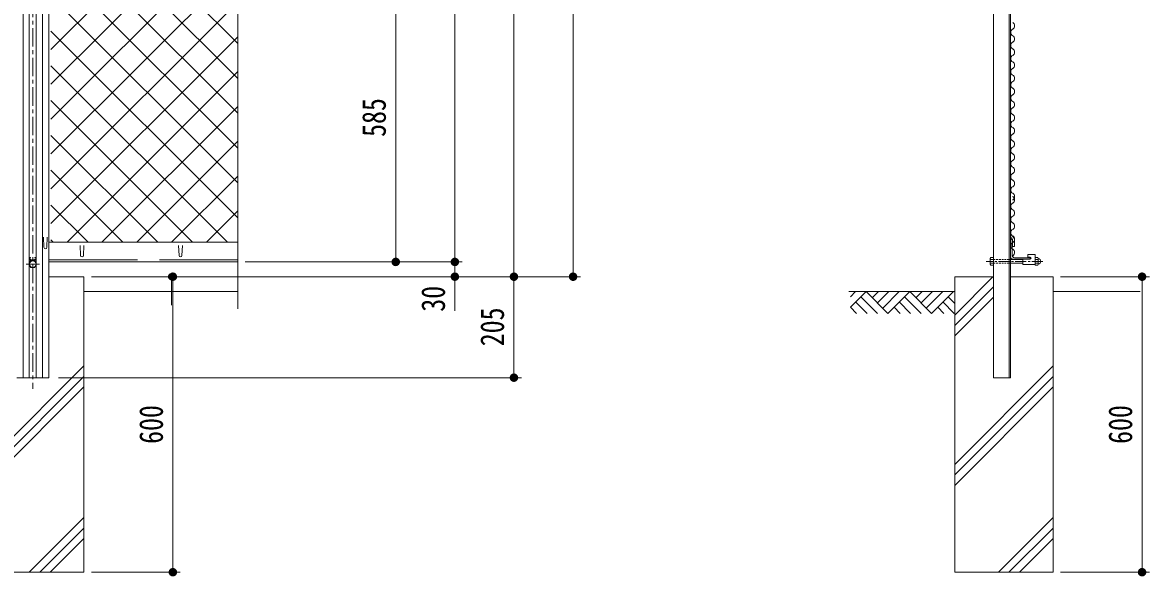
# Model space of a CAD drawing. Units: millimetres, scale not verified. Extents: x -4455 to 4455, y -3150 to 3150.
# Drawn here: x -1514 to 774, y -767 to 358 of the extents above; entities that cross this region are included whole.
import ezdxf
from ezdxf.enums import TextEntityAlignment as Align

# ---------------------------------------------------------------- set-up
doc = ezdxf.new("R2010")
doc.units = ezdxf.units.MM
doc.header["$LTSCALE"] = 30
for name, pattern in [('DASHED', [7.5, 6, -1.5]), ('USER1', [2, 1.25, -0.25, 0.25, -0.25]), ('USER2', [1.125, 0.75, -0.125, 0.125, -0.125]), ('USER4', [0.1875, 0.125, -0.0625]), ('USER5', [4, 2.5, -0.5, 0.5, -0.5])]:
    doc.linetypes.add(name, pattern=pattern)
for name, color, linetype, lineweight in [('0-1_D-STR2', 1, 'Continuous', 13), ('0-2_D-STR-DIM', 4, 'Continuous', 13), ('0-3_D-BMK', 2, 'USER2', 13), ('0-4_D-STR1', 1, 'Continuous', 18), ('0-5_D-STR3', 3, 'Continuous', 13), ('0-6_5寸法', 1, 'Continuous', 18), ('0-7_GL', 7, 'Continuous', 9), ('0-A_D-STR4', 4, 'Continuous', 18), ('0-B_0', 1, 'Continuous', 18), ('0-C_4基礎', 4, 'Continuous', 18), ('0-D_SUNPOU', 1, 'Continuous', 18), ('0-E_1部材', 3, 'Continuous', 18), ('1-1_AMI', 3, 'Continuous', 18)]:
    doc.layers.add(name, color=color, linetype=linetype, lineweight=lineweight)
doc.styles.add('ＭＳ ゴシック', font='')
doc.styles.get('ＭＳ ゴシック').set_extended_font_data('MS Gothic')

# ---------------------------------------------------------------- blocks, each defined once
blk = doc.blocks.new('M1')
at = {"layer": '0-D_SUNPOU'}
blk.add_line((-7.5, 0), (-57.86, 0), dxfattribs=at)
for points in [[(0, 0), (-7.5, 0), (-7.44, 0.94)], [(0, 0), (-7.44, -0.94), (-7.5, 0)], [(0, 0), (-7.44, 0.94), (-7.26, 1.87)], [(0, 0), (-7.26, -1.87), (-7.44, -0.94)], [(0, 0), (-7.26, 1.87), (-6.97, 2.76)], [(0, 0), (-6.97, -2.76), (-7.26, -1.87)], [(0, 0), (-6.97, 2.76), (-6.57, 3.61)], [(0, 0), (-6.57, -3.61), (-6.97, -2.76)], [(0, 0), (-6.57, 3.61), (-6.07, 4.41)], [(0, 0), (-6.07, -4.41), (-6.57, -3.61)], [(0, 0), (-6.07, 4.41), (-5.47, 5.13)], [(0, 0), (-5.47, -5.13), (-6.07, -4.41)], [(0, 0), (-5.47, 5.13), (-4.78, 5.78)], [(0, 0), (-4.78, -5.78), (-5.47, -5.13)], [(0, 0), (-4.78, 5.78), (-4.02, 6.33)], [(0, 0), (-4.02, -6.33), (-4.78, -5.78)], [(0, 0), (-4.02, 6.33), (-3.19, 6.79)], [(0, 0), (-3.19, -6.79), (-4.02, -6.33)], [(0, 0), (-3.19, 6.79), (-2.32, 7.13)], [(0, 0), (-2.32, -7.13), (-3.19, -6.79)], [(0, 0), (-2.32, 7.13), (-1.41, 7.37)], [(0, 0), (-1.41, -7.37), (-2.32, -7.13)], [(0, 0), (-1.41, 7.37), (-0.47, 7.49)], [(0, 0), (-0.47, -7.49), (-1.41, -7.37)], [(0, 0), (-0.47, 7.49), (0.47, 7.49)], [(0, 0), (0.47, -7.49), (-0.47, -7.49)], [(0, 0), (0.47, 7.49), (1.41, 7.37)], [(0, 0), (1.41, 7.37), (2.32, 7.13)], [(0, 0), (2.32, 7.13), (3.19, 6.79)], [(0, 0), (3.19, 6.79), (4.02, 6.33)], [(0, 0), (4.02, 6.33), (4.78, 5.78)], [(0, 0), (4.78, 5.78), (5.47, 5.13)], [(0, 0), (5.47, 5.13), (6.07, 4.41)], [(0, 0), (6.07, 4.41), (6.57, 3.61)], [(0, 0), (6.57, 3.61), (6.97, 2.76)], [(0, 0), (6.97, 2.76), (7.26, 1.87)], [(0, 0), (7.26, 1.87), (7.44, 0.94)], [(0, 0), (7.44, 0.94), (7.5, 0)], [(0, 0), (1.41, -7.37), (0.47, -7.49)], [(0, 0), (2.32, -7.13), (1.41, -7.37)], [(0, 0), (3.19, -6.79), (2.32, -7.13)], [(0, 0), (4.02, -6.33), (3.19, -6.79)], [(0, 0), (4.78, -5.78), (4.02, -6.33)], [(0, 0), (5.47, -5.13), (4.78, -5.78)], [(0, 0), (6.07, -4.41), (5.47, -5.13)], [(0, 0), (6.57, -3.61), (6.07, -4.41)], [(0, 0), (6.97, -2.76), (6.57, -3.61)], [(0, 0), (7.26, -1.87), (6.97, -2.76)], [(0, 0), (7.44, -0.94), (7.26, -1.87)], [(0, 0), (7.5, 0), (7.44, -0.94)]]:
    blk.add_solid(points, dxfattribs=at)
blk = doc.blocks.new('GL-マーク')
at = {"layer": '0-B_0'}
for p, q in [((-418.12, -21.21), (-396.91, 0)), ((-418.12, -63.64), (-354.48, 0)), ((-354.48, 0), (-265.86, -88.62)), ((-304.52, 0), (-329.5, -24.98)), ((-262.09, 0), (-308.29, -46.2)), ((-219.67, 0), (-287.08, -67.41)), ((-177.24, 0), (-265.86, -88.62)), ((-177.24, 0), (-88.62, -88.62)), ((-127.28, 0), (-152.26, -24.98)), ((-84.85, 0), (-131.05, -46.19)), ((-42.43, 0), (-109.83, -67.41)), ((0, 0), (-88.62, -88.62)), ((-396.91, -42.43), (-350.71, -88.62)), ((-375.7, -21.21), (-308.29, -88.62)), ((-219.67, -42.43), (-173.47, -88.62)), ((-198.45, -21.21), (-131.05, -88.62)), ((3.77, -88.62), (-42.43, -42.43)), ((4.99, -47.42), (-21.21, -21.21)), ((-418.12, -63.64), (-393.14, -88.62)), ((-240.88, -63.64), (-215.9, -88.62)), ((-38.66, -88.62), (-63.64, -63.64))]:
    blk.add_line(p, q, dxfattribs=at)

msp = doc.modelspace()

# ---------------------------------------------------------------- linework, layer by layer
at = {"layer": '0-1_D-STR2', "color": 2}
for p, q in [((-1456.24, 303.39), (-1302.65, 456.98)), ((-1077.08, 103.09), (-1430.98, 456.98)), ((-1077.08, 173.8), (-1360.27, 456.98)), ((-1077.08, 244.51), (-1289.56, 456.98)), ((-1077.08, 315.22), (-1218.85, 456.98)), ((-1077.08, 32.37), (-1456.24, 411.54)), ((-1456.24, 20.55), (-1077.08, 399.71)), ((-1077.08, -38.34), (-1456.24, 340.83)), ((-1456.24, -50.16), (-1077.08, 329)), ((-1098.11, -88.02), (-1456.24, 270.11)), ((-1423.39, -88.02), (-1077.08, 258.29)), ((-1168.82, -88.02), (-1456.24, 199.4)), ((-1352.68, -88.02), (-1077.08, 187.58)), ((-1239.53, -88.02), (-1456.24, 128.69)), ((-1281.97, -88.02), (-1077.08, 116.87)), ((-1310.24, -88.02), (-1456.24, 57.98)), ((-1211.26, -88.02), (-1077.08, 46.16)), ((-1380.95, -88.02), (-1456.24, -12.73)), ((-1140.55, -88.02), (-1077.08, -24.55)), ((-1451.66, -88.02), (-1456.24, -83.44))]:
    msp.add_line(p, q, dxfattribs=at)
for points in [[(-1456.24, 232.68), (-1231.94, 456.98), (-1115.69, 573.24)], [(-1456.24, 161.97), (-1161.23, 456.98), (-1081.64, 536.57)], [(-1456.24, 91.26), (-1090.52, 456.98), (-1077.08, 470.42)]]:
    msp.add_lwpolyline(points, dxfattribs=at)
for centre, radius, start, end in [((499.9, 338.02), 7.56, 118.07249, 241.92751), ((492.79, 351.35), 7.56, 298.07249, 61.92751), ((492.79, 324.69), 7.56, 298.07249, 61.92751), ((499.9, 311.35), 7.56, 118.07249, 241.92751), ((492.79, 298.02), 7.56, 298.07249, 61.92751), ((499.9, 284.69), 7.56, 118.07249, 241.92751), ((492.79, 271.35), 7.56, 298.07249, 61.92751), ((499.9, 258.02), 7.56, 118.07249, 241.92751), ((499.9, 231.35), 7.56, 118.07249, 241.92751), ((492.79, 244.69), 7.56, 298.07249, 61.92751), ((499.9, 204.69), 7.56, 118.07249, 241.92751), ((492.79, 218.02), 7.56, 298.07249, 61.92751), ((499.9, 178.02), 7.56, 118.07249, 241.92751), ((492.79, 191.35), 7.56, 298.07249, 61.92751), ((492.79, 164.69), 7.56, 298.07249, 61.92751), ((499.9, 151.35), 7.56, 118.07249, 241.92751), ((492.79, 138.02), 7.56, 298.07249, 61.92751), ((499.9, 124.69), 7.56, 118.07249, 241.92751), ((492.79, 111.35), 7.56, 298.07249, 61.92751), ((499.9, 98.02), 7.56, 118.07249, 241.92751), ((499.9, 71.35), 7.56, 118.07249, 241.92751), ((492.79, 84.69), 7.56, 298.07249, 61.92751), ((499.9, 44.69), 7.56, 118.07249, 241.92751), ((492.79, 58.02), 7.56, 298.07249, 61.92751), ((499.9, 18.02), 7.56, 118.07249, 241.92751), ((492.79, 31.35), 7.56, 298.07249, 61.92751), ((496.95, 1.35), 3.39, 259.61114, 100.38886), ((492.79, 4.69), 7.56, 298.07249, 61.92751), ((492.79, -1.98), 7.56, 298.07249, 61.92751), ((499.9, -15.31), 7.56, 118.07249, 241.92751), ((492.79, -28.65), 7.56, 298.07249, 61.92751), ((499.9, -41.98), 7.56, 118.07249, 241.92751), ((492.79, -55.31), 7.56, 298.07249, 61.92751)]:
    msp.add_arc(centre, radius, start, end, dxfattribs=at)
at = {"layer": '0-2_D-STR-DIM', "color": 1, "lineweight": 18}
for p, q in [((-396.23, 1475.62), (-396.23, -123.52)), ((-636.23, -93.52), (-636.23, 1007.48)), ((-516.23, 1007.48), (-516.23, -123.52)), ((-756.23, 422.48), (-756.23, -93.52)), ((-636.23, -93.52), (-636.23, -59.02)), ((-1062.08, -128.02), (-621.23, -128.02)), ((-1062.08, -128.02), (-741.23, -128.02)), ((-1062.08, -128.02), (-621.23, -128.02)), ((-636.23, -128.02), (-636.23, -158.02)), ((-1374.3, -158.02), (-621.23, -158.02)), ((-1374.3, -158.02), (-501.23, -158.02)), ((-1374.3, -158.02), (-501.23, -158.02)), ((-1374.3, -158.02), (-381.23, -158.02)), ((-1374.3, -158.02), (-1193.8, -158.02)), ((593.59, -158.02), (774.09, -158.02)), ((-1208.8, -192.52), (-1208.8, -723.52)), ((-636.23, -192.52), (-636.23, -227.02)), ((-516.23, -192.52), (-516.23, -328.52)), ((759.09, -192.52), (759.09, -723.52)), ((-1441.25, -363.02), (-501.23, -363.02)), ((-1374.3, -758.02), (-1193.8, -758.02)), ((593.59, -758.02), (774.09, -758.02))]:
    msp.add_line(p, q, dxfattribs=at)
at = {"layer": '0-2_D-STR-DIM'}
msp.add_line((-1077.08, 488.58), (-1077.08, -223.1), dxfattribs=at)
at = {"layer": '0-3_D-BMK', "linetype": 'USER1'}
msp.add_line((-1493.25, 1546.61), (-1493.25, -385.85), dxfattribs=at)
at = {"layer": '0-3_D-BMK', "linetype": 'USER5'}
msp.add_line((-1506.68, -132.47), (-1479.8, -132.47), dxfattribs=at)
msp.add_line((-1506.68, -132.47), (-1479.8, -132.47), dxfattribs=at)
at = {"layer": '0-3_D-BMK'}
msp.add_line((557.84, -126.86), (442.38, -126.86), dxfattribs=at)
at = {"layer": '0-4_D-STR1'}
for p, q in [((-1500.24, 1527.92), (-1500.25, -363.02)), ((-1486.24, 1527.92), (-1486.25, -363.02)), ((-1512.72, 1510.12), (-1512.73, -363.02)), ((-1473.74, 1510.12), (-1473.75, -363.02)), ((-1460.74, 1510.12), (-1460.75, -363.02)), ((457.14, 1109.74), (457.14, -363.02)), ((489.14, 1102.65), (489.14, -363.02)), ((492.14, 1101.98), (492.14, -363.02)), ((-1471.22, -77.86), (-1470.47, -98.36)), ((-1463.72, -77.86), (-1464.47, -98.36)), ((-1460.75, -88.02), (-1077.08, -88.02)), ((492.14, -70.17), (499.88, -81.37)), ((492.14, -77.21), (495.88, -82.62)), ((492.14, -82.41), (493.14, -82.41)), ((492.14, -82.41), (492.14, -117.41)), ((495.14, -84.41), (495.14, -114.41)), ((495.88, -96.46), (495.88, -82.62)), ((499.88, -96.46), (499.88, -81.37)), ((-1397, -94.52), (-1396.25, -115.02)), ((-1389.5, -94.52), (-1390.25, -115.02)), ((-1197, -94.52), (-1196.25, -115.02)), ((-1189.5, -94.52), (-1190.25, -115.02)), ((499.88, -96.46), (495.88, -96.46)), ((-1460.75, -128.02), (-1077.08, -128.02)), ((499.64, -122.41), (524.64, -122.41)), ((500.14, -119.41), (530.14, -119.41)), ((532.14, -122.41), (532.14, -121.41)), ((-1525.75, -363.02), (-1460.75, -363.02)), ((492.14, -363.02), (457.14, -363.02))]:
    msp.add_line(p, q, dxfattribs=at)
at = {"layer": '0-4_D-STR1', "linetype": 'DASHED'}
msp.add_line((-1460.75, -124.02), (-1077.08, -124.02), dxfattribs=at)
at = {"layer": '0-4_D-STR1'}
for centre, radius, start, end in [((493.14, -84.41), 2, 0, 90), ((-1467.47, -98.36), 3, 180, 0), ((-1393.25, -115.02), 3, 180, 0), ((-1193.25, -115.02), 3, 180, 0), ((497.14, -117.41), 5, 180, 270), ((500.14, -114.41), 5, 180, 270), ((530.14, -121.41), 2, 0, 90)]:
    msp.add_arc(centre, radius, start, end, dxfattribs=at)
at = {"layer": '0-5_D-STR3'}
for p, q in [((526.95, -113.18), (541.95, -113.18)), ((526.95, -118.18), (526.95, -113.18)), ((541.95, -133.18), (541.95, -113.18)), ((450.74, -132.78), (450.74, -120.94)), ((450.74, -132.78), (451.85, -134.7)), ((451.43, -122.86), (457.14, -122.86)), ((451.43, -130.86), (457.14, -130.86)), ((451.85, -134.7), (457.14, -134.7)), ((457.14, -134.7), (457.14, -119.02)), ((487.24, -122.86), (516.95, -122.86)), ((492.14, -130.86), (517, -130.86)), ((516.95, -133.18), (516.95, -122.68)), ((516.95, -122.68), (531.7, -122.68)), ((516.95, -133.18), (541.95, -133.18)), ((526.95, -118.18), (531.7, -118.18)), ((547.24, -119.02), (541.95, -119.02)), ((541.95, -119.02), (541.95, -134.7)), ((547.67, -122.86), (541.95, -122.86)), ((547.67, -130.86), (541.95, -130.86)), ((548.35, -120.94), (547.24, -119.02)), ((548.35, -120.94), (548.35, -132.78))]:
    msp.add_line(p, q, dxfattribs=at)
at = {"layer": '0-5_D-STR3', "color": 1, "linetype": 'USER4'}
for p, q in [((-1499.5, -129.71), (-1499.5, -118.79)), ((-1499.5, -129.71), (-1499.5, -118.79)), ((-1497.5, -118.79), (-1499.5, -118.79)), ((-1497.5, -123.79), (-1499.5, -123.79)), ((-1497.5, -123.79), (-1499.5, -123.79)), ((-1498.67, -128.29), (-1499.5, -128.29)), ((-1498.67, -128.29), (-1499.5, -128.29)), ((-1497.5, -126.25), (-1497.5, -118.79)), ((-1497.5, -124.02), (-1489, -124.02)), ((-1497.5, -124.02), (-1489, -124.02)), ((-1489, -118.79), (-1487, -118.79)), ((-1489, -126.25), (-1489, -118.79)), ((-1489, -123.79), (-1487, -123.79)), ((-1489, -123.79), (-1487, -123.79)), ((-1487.82, -128.29), (-1487, -128.29)), ((-1487.82, -128.29), (-1487, -128.29)), ((-1487, -129.71), (-1487, -118.79)), ((-1487, -129.71), (-1487, -118.79)), ((457.14, -122.86), (492.14, -122.86)), ((457.14, -130.86), (492.14, -130.86))]:
    msp.add_line(p, q, dxfattribs=at)
at = {"layer": '0-5_D-STR3'}
msp.add_lwpolyline([(-1485.41, -132.47), (-1489.33, -139.26), (-1497.17, -139.26), (-1501.09, -132.47), (-1497.17, -125.68), (-1489.33, -125.68)], close=True, dxfattribs=at)
msp.add_lwpolyline([(-1485.41, -132.47), (-1489.33, -139.26), (-1497.17, -139.26), (-1501.09, -132.47), (-1497.17, -125.68), (-1489.33, -125.68)], close=True, dxfattribs=at)
at = {"layer": '0-5_D-STR3', "color": 1, "linetype": 'USER4'}
for points in [[(-1497.5, -126.25), (-1497.5, -118.79), (-1499.5, -118.79)], [(-1489, -126.25), (-1489, -118.79), (-1487, -118.79)]]:
    msp.add_lwpolyline(points, dxfattribs=at)
at = {"layer": '0-5_D-STR3'}
for points in [[(450.74, -120.94), (451.85, -119.02), (457.14, -119.02)], [(548.35, -132.78), (547.24, -134.7), (541.95, -134.7)]]:
    msp.add_lwpolyline(points, dxfattribs=at)
msp.add_circle((-1493.25, -132.47), 6.8, dxfattribs=at)
msp.add_circle((-1493.25, -132.47), 6.8, dxfattribs=at)
for centre, radius, start, end in [((453.77, -120.94), 3.03, 180, 219.3382), ((462.74, -126.86), 12, 160.52878, 199.47122), ((453.77, -132.78), 3.03, 140.6618, 180), ((531.7, -120.43), 2.25, 270, 90), ((545.32, -120.94), 3.03, 320.6618, 0), ((536.35, -126.86), 12, 340.52878, 19.47122), ((545.32, -132.78), 3.03, 0, 39.3382), ((547.57, -126.86), 5.97, 277.58062, 82.41938)]:
    msp.add_arc(centre, radius, start, end, dxfattribs=at)
at = {"layer": '0-6_5寸法'}
msp.add_line((-1374.3, -158.02), (-1196.24, -158.02), dxfattribs=at)
at = {"layer": '0-7_GL'}
for p, q in [((-1389.3, -188.02), (-1077.08, -188.02)), ((163.87, -188.02), (378.59, -188.02)), ((755.52, -188.02), (578.59, -188.02))]:
    msp.add_line(p, q, dxfattribs=at)
at = {"layer": '0-A_D-STR4', "color": 7, "lineweight": 9}
for p, q in [((-1460.75, -158.02), (-1389.3, -158.02)), ((-1389.3, -758.02), (-1389.3, -158.02)), ((-1589.3, -758.02), (-1389.3, -758.02))]:
    msp.add_line(p, q, dxfattribs=at)
at = {"layer": '0-A_D-STR4'}
for p, q in [((-1589.3, -539.25), (-1389.3, -339.25)), ((-1589.3, -560.46), (-1389.3, -360.46)), ((-1589.3, -581.68), (-1389.3, -381.68)), ((-1500.24, -758.02), (-1389.3, -647.07)), ((-1479.03, -758.02), (-1389.3, -668.28)), ((-1457.81, -758.02), (-1389.3, -689.5))]:
    msp.add_line(p, q, dxfattribs=at)
at = {"layer": '0-C_4基礎', "color": 7, "lineweight": 9}
for p, q in [((378.59, -758.02), (378.59, -158.02)), ((378.59, -158.02), (457.14, -158.02)), ((492.14, -158.02), (578.59, -158.02)), ((578.59, -758.02), (578.59, -158.02)), ((378.59, -758.02), (578.59, -758.02))]:
    msp.add_line(p, q, dxfattribs=at)
at = {"layer": '0-C_4基礎'}
for p, q in [((378.59, -235.79), (456.37, -158.02)), ((378.59, -257), (457.14, -178.45)), ((378.59, -278.22), (457.14, -199.67)), ((378.59, -539.25), (578.59, -339.25)), ((378.59, -560.46), (578.59, -360.46)), ((378.59, -581.68), (578.59, -381.68)), ((467.65, -758.02), (578.59, -647.07)), ((488.86, -758.02), (578.59, -668.28)), ((510.07, -758.02), (578.59, -689.5))]:
    msp.add_line(p, q, dxfattribs=at)
at = {"layer": '0-E_1部材', "color": 7, "lineweight": 9}
msp.add_line((497.14, -122.41), (532.14, -122.41), dxfattribs=at)
at = {"layer": '1-1_AMI'}
for centre, start, end in [((499.9, -68.65), 118.07249, 241.92751), ((499.9, -95.31), 118.07249, 241.92751), ((492.79, -81.98), 298.07249, 61.92751), ((492.79, -108.65), 298.07249, 61.92751)]:
    msp.add_arc(centre, 7.56, start, end, dxfattribs=at)

# ---------------------------------------------------------------- block references
at = {"layer": '0-2_D-STR-DIM', "xscale": 1.15, "yscale": 1.15}
for p, rotation in [((-756.23, -128.02), 270), ((-636.23, -128.02), 270), ((-636.23, -128.02), 270), ((-516.23, -158.02), 270), ((-396.23, -158.02), 270), ((-1208.8, -158.02), 90), ((-636.23, -158.02), 90), ((-516.23, -158.02), 90), ((759.09, -158.02), 90), ((-516.23, -363.02), 270), ((-1208.8, -758.02), 270), ((759.09, -758.02), 270)]:
    msp.add_blockref('M1', p, dxfattribs=dict(at, rotation=rotation))
at = {"layer": '0-6_5寸法', "rotation": 90}
msp.add_blockref('M1', (-1211.24, -158.02), dxfattribs=at)
at = {"layer": '0-7_GL', "xscale": 0.5, "yscale": 0.5}
msp.add_blockref('GL-マーク', (375.94, -188.17), dxfattribs=at)

# ---------------------------------------------------------------- texts
at = {"layer": '0-2_D-STR-DIM', "color": 3, "style": 'ＭＳ ゴシック', "width": 0.8}
for s, p in [('585', (-761.98, 125.9)), ('30', (-641.86, -229.08)), ('205', (-521.98, -299.2)), ('600', (-1214.55, -497.42)), ('600', (753.34, -497.42))]:
    msp.add_text(s, height=48.17, rotation=90, dxfattribs=at).set_placement(p, align=Align.BOTTOM_LEFT)

doc.saveas('drawing.dxf')
